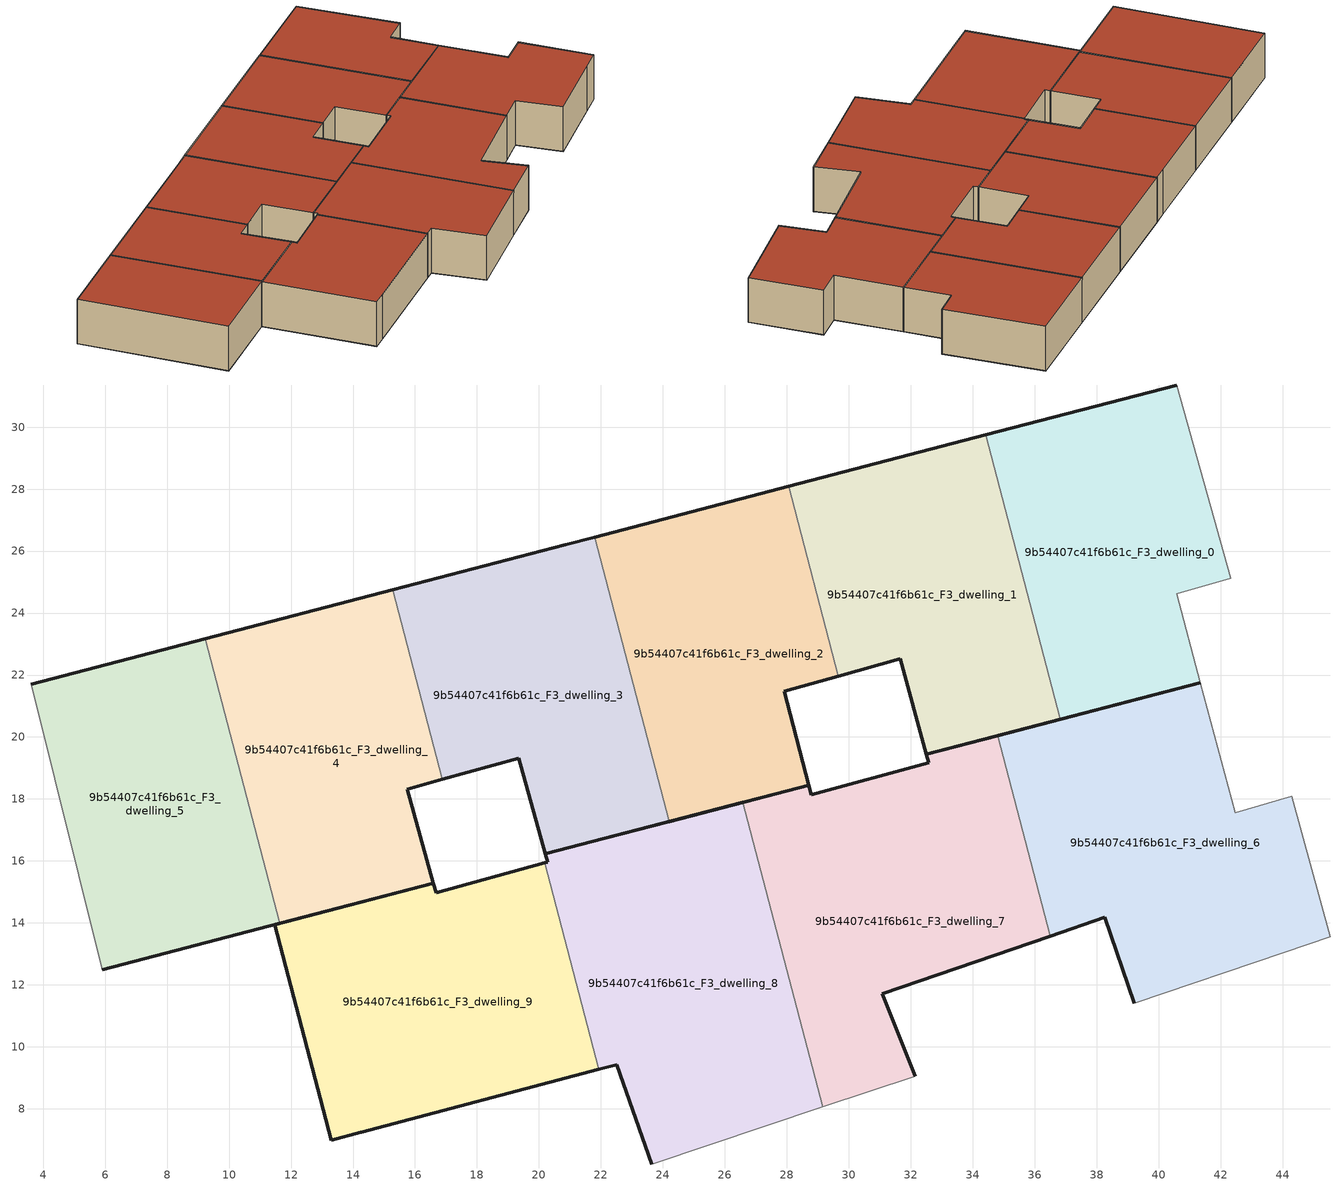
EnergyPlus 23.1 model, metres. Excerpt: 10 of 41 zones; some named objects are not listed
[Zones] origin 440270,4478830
9b54407c41f6b61c_F3_dwelling_0
 floor to 9b54407c41f6b61c_F2_dwelling_0 (EU_floor_Construction): 41.35,21.75 40.58,24.62 42.32,25.13 40.58,31.36 34.42,29.75 36.82,20.57 z9
 wall outside (EU_wall_Construction): 34.42,29.75 40.58,31.36 / 41.35,21.75 36.82,20.57 z9:12
 wall adiabatic (EU_wall_Construction): 40.58,31.36 42.32,25.13 40.58,24.62 41.35,21.75 z9:12
 wall to 9b54407c41f6b61c_F3_dwelling_1 (EU_wall_Construction): 36.82,20.57 34.42,29.75 z9:12
 roof outside (EU_roof_Construction): 40.58,31.36 42.32,25.13 40.58,24.62 41.35,21.75 36.82,20.57 34.42,29.75 z12
9b54407c41f6b61c_F3_dwelling_1
 floor to 9b54407c41f6b61c_F2_dwelling_1 (EU_floor_Construction): 36.82,20.57 34.42,29.75 28.07,28.09 29.66,21.97 31.67,22.53 32.51,19.44 z9
 wall outside (EU_wall_Construction): 28.07,28.09 34.42,29.75 / 36.82,20.57 32.51,19.44 31.67,22.53 29.66,21.97 z9:12
 wall to 9b54407c41f6b61c_F3_dwelling_2 (EU_wall_Construction): 29.66,21.97 28.07,28.09 z9:12
 roof outside (EU_roof_Construction): 34.42,29.75 36.82,20.57 32.51,19.44 31.67,22.53 29.66,21.97 28.07,28.09 z12
9b54407c41f6b61c_F3_dwelling_2
 floor to 9b54407c41f6b61c_F2_dwelling_2 (EU_floor_Construction): 28.71,18.45 27.92,21.48 29.66,21.97 28.07,28.09 21.8,26.45 24.2,17.27 z9
 wall outside (EU_wall_Construction): 21.8,26.45 28.07,28.09 / 29.66,21.97 27.92,21.48 28.71,18.45 24.2,17.27 z9:12
 wall to 9b54407c41f6b61c_F3_dwelling_3 (EU_wall_Construction): 24.2,17.27 21.8,26.45 z9:12
 roof outside (EU_roof_Construction): 28.07,28.09 29.66,21.97 27.92,21.48 28.71,18.45 24.2,17.27 21.8,26.45 z12
9b54407c41f6b61c_F3_dwelling_3
 floor to 9b54407c41f6b61c_F2_dwelling_3 (EU_floor_Construction): 24.2,17.27 21.8,26.45 20.84,26.2 15.28,24.75 16.88,18.63 19.35,19.32 20.21,16.23 z9
 wall outside (EU_wall_Construction): 15.28,24.75 20.84,26.2 21.8,26.45 / 24.2,17.27 20.21,16.23 19.35,19.32 16.88,18.63 z9:12
 wall to 9b54407c41f6b61c_F3_dwelling_4 (EU_wall_Construction): 16.88,18.63 15.28,24.75 z9:12
 roof outside (EU_roof_Construction): 21.8,26.45 24.2,17.27 20.21,16.23 19.35,19.32 16.88,18.63 15.28,24.75 20.84,26.2 z12
9b54407c41f6b61c_F3_dwelling_4
 floor to 9b54407c41f6b61c_F2_dwelling_4 (EU_floor_Construction): 16.59,15.28 15.75,18.32 16.88,18.63 15.28,24.75 9.24,23.17 11.64,13.99 z9
 wall outside (EU_wall_Construction): 9.24,23.17 15.28,24.75 / 16.88,18.63 15.75,18.32 16.59,15.28 11.64,13.99 z9:12
 wall to 9b54407c41f6b61c_F3_dwelling_5 (EU_wall_Construction): 11.64,13.99 9.24,23.17 z9:12
 roof outside (EU_roof_Construction): 15.28,24.75 16.88,18.63 15.75,18.32 16.59,15.28 11.64,13.99 9.24,23.17 z12
9b54407c41f6b61c_F3_dwelling_5
 floor to 9b54407c41f6b61c_F2_dwelling_5 (EU_floor_Construction): 11.64,13.99 9.24,23.17 3.62,21.71 5.9,12.49 z9
 wall outside (EU_wall_Construction): 11.64,13.99 5.9,12.49 / 3.62,21.71 9.24,23.17 z9:12
 wall adiabatic (EU_wall_Construction): 5.9,12.49 3.62,21.71 z9:12
 roof outside (EU_roof_Construction): 9.24,23.17 11.64,13.99 5.9,12.49 3.62,21.71 z12
9b54407c41f6b61c_F3_dwelling_6
 floor to 9b54407c41f6b61c_F2_dwelling_6 (EU_floor_Construction): 45.53,13.55 44.3,18.09 42.47,17.55 41.35,21.75 34.81,20.04 36.5,13.58 38.27,14.18 39.21,11.41 44.07,13.06 z9
 wall outside (EU_wall_Construction): 39.21,11.41 38.27,14.18 36.5,13.58 / 34.81,20.04 41.35,21.75 z9:12
 wall adiabatic (EU_wall_Construction): 41.35,21.75 42.47,17.55 44.3,18.09 45.53,13.55 44.07,13.06 39.21,11.41 z9:12
 wall to 9b54407c41f6b61c_F3_dwelling_7 (EU_wall_Construction): 36.5,13.58 34.81,20.04 z9:12
 roof outside (EU_roof_Construction): 44.3,18.09 45.53,13.55 44.07,13.06 39.21,11.41 38.27,14.18 36.5,13.58 34.81,20.04 41.35,21.75 42.47,17.55 z12
9b54407c41f6b61c_F3_dwelling_7
 floor to 9b54407c41f6b61c_F2_dwelling_7 (EU_floor_Construction): 32.15,9.06 31.08,11.71 36.5,13.58 34.81,20.04 32.51,19.44 32.58,19.17 28.79,18.14 28.71,18.45 26.58,17.89 29.15,8.06 z9
 wall outside (EU_wall_Construction): 26.58,17.89 28.71,18.45 28.79,18.14 32.58,19.17 32.51,19.44 34.81,20.04 / 36.5,13.58 31.08,11.71 32.15,9.06 z9:12
 wall to 9b54407c41f6b61c_F3_dwelling_8 (EU_wall_Construction): 29.15,8.06 26.58,17.89 z9:12
 wall adiabatic (EU_wall_Construction): 32.15,9.06 29.15,8.06 z9:12
 roof outside (EU_roof_Construction): 34.81,20.04 36.5,13.58 31.08,11.71 32.15,9.06 29.15,8.06 26.58,17.89 28.71,18.45 28.79,18.14 32.58,19.17 32.51,19.44 z12
9b54407c41f6b61c_F3_dwelling_8
 floor to 9b54407c41f6b61c_F2_dwelling_8 (EU_floor_Construction): 29.15,8.06 26.58,17.89 20.21,16.23 20.28,15.96 20.19,15.93 21.93,9.27 22.52,9.42 23.64,6.22 z9
 wall outside (EU_wall_Construction): 20.19,15.93 20.28,15.96 20.21,16.23 26.58,17.89 / 23.64,6.22 22.52,9.42 21.93,9.27 z9:12
 wall to 9b54407c41f6b61c_F3_dwelling_9 (EU_wall_Construction): 21.93,9.27 20.19,15.93 z9:12
 wall adiabatic (EU_wall_Construction): 29.15,8.06 23.64,6.22 z9:12
 roof outside (EU_roof_Construction): 26.58,17.89 29.15,8.06 23.64,6.22 22.52,9.42 21.93,9.27 20.19,15.93 20.28,15.96 20.21,16.23 z12
9b54407c41f6b61c_F3_dwelling_9
 floor to 9b54407c41f6b61c_F2_dwelling_9 (EU_floor_Construction): 21.93,9.27 20.19,15.93 16.68,14.97 16.59,15.28 11.48,13.95 13.29,6.99 13.29,6.98 14.26,7.24 z9
 wall outside (EU_wall_Construction): 21.93,9.27 14.26,7.24 13.29,6.98 13.29,6.99 11.48,13.95 16.59,15.28 16.68,14.97 20.19,15.93 z9:12
 roof outside (EU_roof_Construction): 20.19,15.93 21.93,9.27 14.26,7.24 13.29,6.98 13.29,6.99 11.48,13.95 16.59,15.28 16.68,14.97 z12
[Building]
EU S2 Campaign: North Axis=0; Terrain=City; Solar Distribution=FullExterior
[Site:Location]
Madrid: Latitude=40.5; Longitude=-3.5; Time Zone=1; Elevation=609
[SizingPeriod:WeatherFileDays]
AnnualSizingPeriod: Begin Month=1; Begin Day of Month=1; End Month=12; End Day of Month=31; Day of Week for Start Day=Monday; Use Weather File Daylight Saving Period=No; Use Weather File Rain and Snow Indicators=No
[MATERIAL]
EU_InternalMass_Material: Roughness=MediumRough; Thickness=0.1; Conductivity=1; Density=1800; Specific Heat=900; Thermal Absorptance=0.9; Solar Absorptance=0.7; Visible Absorptance=0.7
[MATERIAL:NOMASS] Roughness=MediumRough; Thermal Absorptance=0.9; Solar Absorptance=0.7; Visible Absorptance=0.7
Name | Thermal Resistance
EU_wall_NoMass | 0.609216
EU_roof_NoMass | 0.513268
EU_floor_NoMass | 0.568163
[CONSTRUCTION]
EU_wall_Construction: EU_wall_NoMass
EU_roof_Construction: EU_roof_NoMass
EU_floor_Construction: EU_floor_NoMass
EU_InternalMass_Construction: EU_InternalMass_Material
[ZONE] Type=1; Multiplier=1; Ceiling Height=autocalculate; Floor Area=autocalculate; Part of Total Floor Area=Yes
Name | Volume
9b54407c41f6b61c_F3_dwelling_0 | 167.105
9b54407c41f6b61c_F3_dwelling_1 | 167.094
9b54407c41f6b61c_F3_dwelling_2 | 167.113
9b54407c41f6b61c_F3_dwelling_3; 9b54407c41f6b61c_F3_dwelling_4 | 167.106
9b54407c41f6b61c_F3_dwelling_5 | 167.11
9b54407c41f6b61c_F3_dwelling_6; 9b54407c41f6b61c_F3_dwelling_8 | 200.526
9b54407c41f6b61c_F3_dwelling_7 | 200.503
9b54407c41f6b61c_F3_dwelling_9 | 189.098
[INTERNALMASS] Construction=EU_InternalMass_Construction
Name | Zone or ZoneList | Surface Area
9b54407c41f6b61c_F3_dwelling_0_EU_InternalMass | 9b54407c41f6b61c_F3_dwelling_0 | 66.8436
9b54407c41f6b61c_F3_dwelling_1_EU_InternalMass | 9b54407c41f6b61c_F3_dwelling_1 | 63.2777
9b54407c41f6b61c_F3_dwelling_2_EU_InternalMass | 9b54407c41f6b61c_F3_dwelling_2 | 72.4287
9b54407c41f6b61c_F3_dwelling_3_EU_InternalMass | 9b54407c41f6b61c_F3_dwelling_3 | 64.8158
9b54407c41f6b61c_F3_dwelling_4_EU_InternalMass | 9b54407c41f6b61c_F3_dwelling_4 | 66.8437
9b54407c41f6b61c_F3_dwelling_5_EU_InternalMass | 9b54407c41f6b61c_F3_dwelling_5 | 66.8421
9b54407c41f6b61c_F3_dwelling_6_EU_InternalMass | 9b54407c41f6b61c_F3_dwelling_6 | 66.8344
9b54407c41f6b61c_F3_dwelling_7_EU_InternalMass | 9b54407c41f6b61c_F3_dwelling_7 | 66.8422
9b54407c41f6b61c_F3_dwelling_8_EU_InternalMass | 9b54407c41f6b61c_F3_dwelling_8 | 63.0363
9b54407c41f6b61c_F3_dwelling_9_EU_InternalMass | 9b54407c41f6b61c_F3_dwelling_9 | 70.6497
[OTHEREQUIPMENT] Fuel Type=Electricity; Design Level Calculation Method=Watts/Area; Power per Zone Floor Area=1; Fraction Latent=0; Fraction Radiant=0; Fraction Lost=0; Carbon Dioxide Generation Rate=0; EndUse Subcategory=EU_Step8_InternalGains
Name | Zone or ZoneList or Space or SpaceList | Schedule
EU_Step8_InternalGain_9b54407c41f6b61c_F3_dwelling_0_f000 | 9b54407c41f6b61c_F3_dwelling_0 | EU_Step8_GainSchedule_9b54407c41f6b61c_F3_dwelling_0_f000
EU_Step8_InternalGain_9b54407c41f6b61c_F3_dwelling_1_f000 | 9b54407c41f6b61c_F3_dwelling_1 | EU_Step8_GainSchedule_9b54407c41f6b61c_F3_dwelling_1_f000
EU_Step8_InternalGain_9b54407c41f6b61c_F3_dwelling_2_f000 | 9b54407c41f6b61c_F3_dwelling_2 | EU_Step8_GainSchedule_9b54407c41f6b61c_F3_dwelling_2_f000
EU_Step8_InternalGain_9b54407c41f6b61c_F3_dwelling_3_f000 | 9b54407c41f6b61c_F3_dwelling_3 | EU_Step8_GainSchedule_9b54407c41f6b61c_F3_dwelling_3_f000
EU_Step8_InternalGain_9b54407c41f6b61c_F3_dwelling_4_f000 | 9b54407c41f6b61c_F3_dwelling_4 | EU_Step8_GainSchedule_9b54407c41f6b61c_F3_dwelling_4_f000
EU_Step8_InternalGain_9b54407c41f6b61c_F3_dwelling_5_f000 | 9b54407c41f6b61c_F3_dwelling_5 | EU_Step8_GainSchedule_9b54407c41f6b61c_F3_dwelling_5_f000
EU_Step8_InternalGain_9b54407c41f6b61c_F3_dwelling_6_f000 | 9b54407c41f6b61c_F3_dwelling_6 | EU_Step8_GainSchedule_9b54407c41f6b61c_F3_dwelling_6_f000
EU_Step8_InternalGain_9b54407c41f6b61c_F3_dwelling_7_f000 | 9b54407c41f6b61c_F3_dwelling_7 | EU_Step8_GainSchedule_9b54407c41f6b61c_F3_dwelling_7_f000
EU_Step8_InternalGain_9b54407c41f6b61c_F3_dwelling_8_f000 | 9b54407c41f6b61c_F3_dwelling_8 | EU_Step8_GainSchedule_9b54407c41f6b61c_F3_dwelling_8_f000
EU_Step8_InternalGain_9b54407c41f6b61c_F3_dwelling_9_f000 | 9b54407c41f6b61c_F3_dwelling_9 | EU_Step8_GainSchedule_9b54407c41f6b61c_F3_dwelling_9_f000
[ZONEVENTILATION:DESIGNFLOWRATE] Schedule=EU_AlwaysOn; Design Flow Rate Calculation Method=AirChanges/Hour; Air Changes per Hour=0.752966; Ventilation Type=Natural; Fan Pressure Rise=0; Fan Total Efficiency=1; Constant Term Coefficient=1; Temperature Term Coefficient=0; Velocity Term Coefficient=0; Velocity Squared Term Coefficient=0; Minimum Indoor Temperature=-100; Maximum Indoor Temperature=100; Delta Temperature=-100; Minimum Outdoor Temperature=-100; Maximum Outdoor Temperature=100; Maximum Wind Speed=40
Name | Zone or ZoneList or Space or SpaceList
EU_ConstantAir_9b54407c41f6b61c_F3_dwelling_0 | 9b54407c41f6b61c_F3_dwelling_0
EU_ConstantAir_9b54407c41f6b61c_F3_dwelling_1 | 9b54407c41f6b61c_F3_dwelling_1
EU_ConstantAir_9b54407c41f6b61c_F3_dwelling_2 | 9b54407c41f6b61c_F3_dwelling_2
EU_ConstantAir_9b54407c41f6b61c_F3_dwelling_3 | 9b54407c41f6b61c_F3_dwelling_3
EU_ConstantAir_9b54407c41f6b61c_F3_dwelling_4 | 9b54407c41f6b61c_F3_dwelling_4
EU_ConstantAir_9b54407c41f6b61c_F3_dwelling_5 | 9b54407c41f6b61c_F3_dwelling_5
EU_ConstantAir_9b54407c41f6b61c_F3_dwelling_6 | 9b54407c41f6b61c_F3_dwelling_6
EU_ConstantAir_9b54407c41f6b61c_F3_dwelling_7 | 9b54407c41f6b61c_F3_dwelling_7
EU_ConstantAir_9b54407c41f6b61c_F3_dwelling_8 | 9b54407c41f6b61c_F3_dwelling_8
EU_ConstantAir_9b54407c41f6b61c_F3_dwelling_9 | 9b54407c41f6b61c_F3_dwelling_9
[HVACTEMPLATE:ZONE:IDEALLOADSAIRSYSTEM] System Availability Schedule=EU_AlwaysOn; Maximum Heating Supply Air Temperature=50; Minimum Cooling Supply Air Temperature=13; Maximum Heating Supply Air Humidity Ratio=0.0156; Minimum Cooling Supply Air Humidity Ratio=0.0077; Heating Limit=NoLimit; Cooling Limit=NoLimit; Heating Availability Schedule=EU_AlwaysOn; Cooling Availability Schedule=EU_CoolingOff; Dehumidification Control Type=ConstantSensibleHeatRatio; Cooling Sensible Heat Ratio=0.7; Dehumidification Setpoint=60; Humidification Control Type=None; Humidification Setpoint=30; Outdoor Air Method=None; Outdoor Air Flow Rate per Person=0.00944; Outdoor Air Flow Rate per Zone Floor Area=0; Outdoor Air Flow Rate per Zone=0; Demand Controlled Ventilation Type=None; Outdoor Air Economizer Type=NoEconomizer; Heat Recovery Type=None; Sensible Heat Recovery Effectiveness=0.7; Latent Heat Recovery Effectiveness=0.65
Name | Template Thermostat
9b54407c41f6b61c_F3_dwelling_0 | EU_HeatOnly_9b54407c41f6b61c_F3_dwelling_0
9b54407c41f6b61c_F3_dwelling_1 | EU_HeatOnly_9b54407c41f6b61c_F3_dwelling_1
9b54407c41f6b61c_F3_dwelling_2 | EU_HeatOnly_9b54407c41f6b61c_F3_dwelling_2
9b54407c41f6b61c_F3_dwelling_3 | EU_HeatOnly_9b54407c41f6b61c_F3_dwelling_3
9b54407c41f6b61c_F3_dwelling_4 | EU_HeatOnly_9b54407c41f6b61c_F3_dwelling_4
9b54407c41f6b61c_F3_dwelling_5 | EU_HeatOnly_9b54407c41f6b61c_F3_dwelling_5
9b54407c41f6b61c_F3_dwelling_6 | EU_HeatOnly_9b54407c41f6b61c_F3_dwelling_6
9b54407c41f6b61c_F3_dwelling_7 | EU_HeatOnly_9b54407c41f6b61c_F3_dwelling_7
9b54407c41f6b61c_F3_dwelling_8 | EU_HeatOnly_9b54407c41f6b61c_F3_dwelling_8
9b54407c41f6b61c_F3_dwelling_9 | EU_HeatOnly_9b54407c41f6b61c_F3_dwelling_9
[SIZING:ZONE] Zone Cooling Design Supply Air Temperature Input Method=SupplyAirTemperature; Zone Cooling Design Supply Air Temperature=13; Zone Heating Design Supply Air Temperature Input Method=SupplyAirTemperature; Zone Heating Design Supply Air Temperature=50; Zone Cooling Design Supply Air Humidity Ratio=0.008; Zone Heating Design Supply Air Humidity Ratio=0.008; Cooling Design Air Flow Method=DesignDay; Cooling Design Air Flow Rate=0; Cooling Minimum Air Flow per Zone Floor Area=0.000762; Cooling Minimum Air Flow=0; Cooling Minimum Air Flow Fraction=0.2; Heating Design Air Flow Method=DesignDay; Heating Design Air Flow Rate=0; Heating Maximum Air Flow per Zone Floor Area=0.002032; Heating Maximum Air Flow=0.141576; Heating Maximum Air Flow Fraction=0.3; Account for Dedicated Outdoor Air System=No; Dedicated Outdoor Air System Control Strategy=NeutralSupplyAir; Dedicated Outdoor Air Low Setpoint Temperature for Design=autosize; Dedicated Outdoor Air High Setpoint Temperature for Design=autosize; Zone Load Sizing Method=Sensible Load Only No Latent Load; Zone Latent Cooling Design Supply Air Humidity Ratio Input Method=HumidityRatioDifference; Zone Cooling Design Supply Air Humidity Ratio Difference=0.005; Zone Latent Heating Design Supply Air Humidity Ratio Input Method=HumidityRatioDifference; Zone Humidification Design Supply Air Humidity Ratio Difference=0.005
9b54407c41f6b61c_F3_dwelling_0; 9b54407c41f6b61c_F3_dwelling_1; 9b54407c41f6b61c_F3_dwelling_2; 9b54407c41f6b61c_F3_dwelling_3; 9b54407c41f6b61c_F3_dwelling_4; 9b54407c41f6b61c_F3_dwelling_5; 9b54407c41f6b61c_F3_dwelling_6; 9b54407c41f6b61c_F3_dwelling_7; 9b54407c41f6b61c_F3_dwelling_8; 9b54407c41f6b61c_F3_dwelling_9
[SCHEDULE:CONSTANT]
Name | Hourly Value
EU_AlwaysOn | 1
EU_CoolingOff | 0
[SCHEDULE:FILE] Column Number=1; Rows to Skip at Top=0; Number of Hours of Data=8760; Column Separator=Comma; Interpolate to Timestep=No; Minutes per Item=60; Adjust Schedule for Daylight Savings=Yes
Name | File
EU_Step8_GainSchedule_9b54407c41f6b61c_F3_dwelling_0_f000 | ../../schedules/9b54407c41f6b61c/9b54407c41f6b61c_F3_dwelling_0_f000_gain.csv
EU_Step8_GainSchedule_9b54407c41f6b61c_F3_dwelling_1_f000 | ../../schedules/9b54407c41f6b61c/9b54407c41f6b61c_F3_dwelling_1_f000_gain.csv
EU_Step8_GainSchedule_9b54407c41f6b61c_F3_dwelling_2_f000 | ../../schedules/9b54407c41f6b61c/9b54407c41f6b61c_F3_dwelling_2_f000_gain.csv
EU_Step8_GainSchedule_9b54407c41f6b61c_F3_dwelling_3_f000 | ../../schedules/9b54407c41f6b61c/9b54407c41f6b61c_F3_dwelling_3_f000_gain.csv
EU_Step8_GainSchedule_9b54407c41f6b61c_F3_dwelling_4_f000 | ../../schedules/9b54407c41f6b61c/9b54407c41f6b61c_F3_dwelling_4_f000_gain.csv
EU_Step8_GainSchedule_9b54407c41f6b61c_F3_dwelling_5_f000 | ../../schedules/9b54407c41f6b61c/9b54407c41f6b61c_F3_dwelling_5_f000_gain.csv
EU_Step8_GainSchedule_9b54407c41f6b61c_F3_dwelling_6_f000 | ../../schedules/9b54407c41f6b61c/9b54407c41f6b61c_F3_dwelling_6_f000_gain.csv
EU_Step8_GainSchedule_9b54407c41f6b61c_F3_dwelling_7_f000 | ../../schedules/9b54407c41f6b61c/9b54407c41f6b61c_F3_dwelling_7_f000_gain.csv
EU_Step8_GainSchedule_9b54407c41f6b61c_F3_dwelling_8_f000 | ../../schedules/9b54407c41f6b61c/9b54407c41f6b61c_F3_dwelling_8_f000_gain.csv
EU_Step8_GainSchedule_9b54407c41f6b61c_F3_dwelling_9_f000 | ../../schedules/9b54407c41f6b61c/9b54407c41f6b61c_F3_dwelling_9_f000_gain.csv
